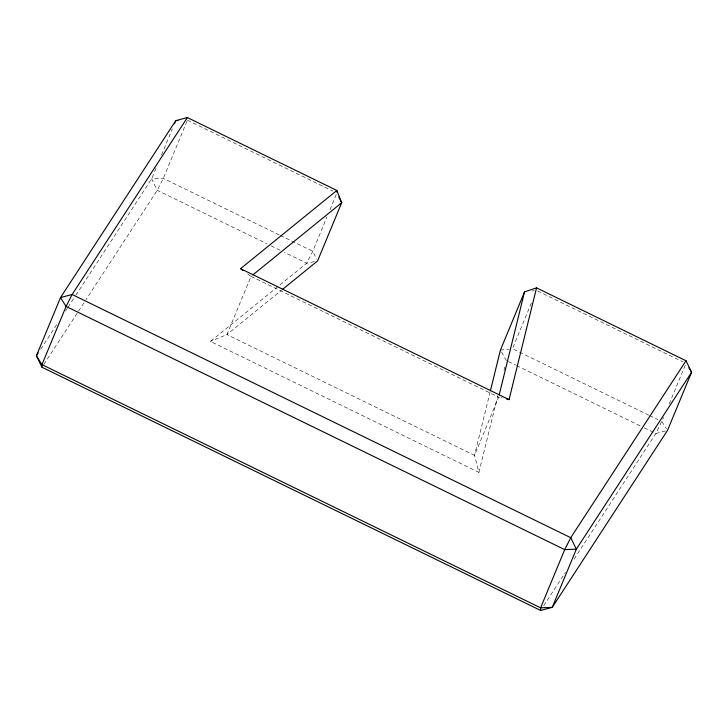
<?xml version="1.0" encoding="UTF-8"?>
<svg xmlns="http://www.w3.org/2000/svg" width="728" height="728" viewBox="0 0 728 728"><rect width="100%" height="100%" fill="white"/><g stroke="black" fill="none" stroke-linecap="round" stroke-linejoin="round"><path stroke-width="0.55" stroke-dasharray="3.64 2.73" d="M490.171 391.773L474.529 455.346L478.924 472.372L210.428 341.423L306.706 263.208L312.758 251.278L326.963 216.98M478.924 472.372L497.797 395.677M503.994 370.47L505.068 366.093M155.965 168.45L151.661 178.842L75.439 295.85M161.561 154.937L172.318 128.956M186.969 121.221L163.29 178.378L157.239 190.308L85.977 299.709M247.693 273.919L251.033 276.376L226.927 334.58L210.428 341.423M329.975 209.7L336.864 193.075M531.413 302.948L512.466 348.676L518.564 351.651M499.581 397.361L498.635 397.142L474.529 455.346L226.927 334.58L281.49 290.254M574.083 559.077L655.883 433.506L663.645 417.417M669.241 403.904L686.04 363.372M40.741 349.121L57.467 323.441M65.52 311.074L67.385 308.217M68.004 307.271L74.82 296.806M43.844 364.4L77.923 312.075M78.542 311.129L85.358 300.664M543.725 605.687L565.41 572.39M665.383 430.985L655.883 433.506L642.66 427.063M314.314 261.625L306.706 263.208L284.339 252.298M532.195 291L534.388 290.736M500.409 350.113L509.181 349.076M500.882 397.67L502.329 398.016M187.396 120.175L332.796 191.091M537.592 290.973L682.982 361.88M279.197 234.916L163.29 178.378L151.661 178.842L157.239 190.308L267.058 243.871M280.216 235.408L312.758 251.278L316.607 259.013M519.583 352.152L648.712 415.124M649.722 415.624L657.857 419.592M271.116 245.855L280.271 250.314M508.453 361.607L515.57 365.074M516.589 365.574L641.65 426.562M251.033 276.376L498.635 397.142M661.925 421.576L666.375 428.656M501.501 352.024L506.424 360.615"/><path stroke-width="1.09" d="M490.435 390.672L500.409 350.113L524.524 291.91L536.554 287.86L686.013 360.751L691.6 372.217L667.494 430.421L552.234 607.361L540.622 610.446L41.987 367.249L36.4 355.783L60.506 297.579L175.767 120.639L187.378 117.554L336.846 190.454L341.687 202.739L317.572 260.942L282.373 289.544M499.18 394.949L524.524 291.91M506.315 398.962L509.063 399.617L536.554 287.86M174.474 123.76L175.767 120.639L177.878 120.557M187.378 117.554L72.118 294.494L66.075 306.424L41.96 364.628L41.987 367.249M38.256 352.925L36.4 355.783L41.96 364.628L540.604 607.825L552.234 607.361L576.339 549.158L691.6 372.217L688.815 367.795M686.013 360.751L570.761 537.692L564.71 549.622L540.604 607.825L540.622 610.446M242.97 270.434L240.568 268.668L336.846 190.454L336.855 192.201M252.798 274.947L341.687 202.739L338.793 196.942M240.568 268.668L509.063 399.617M72.118 294.494L60.506 297.579L66.075 306.424L564.71 549.622L576.339 549.158L570.761 537.692L72.118 294.494"/></g></svg>
